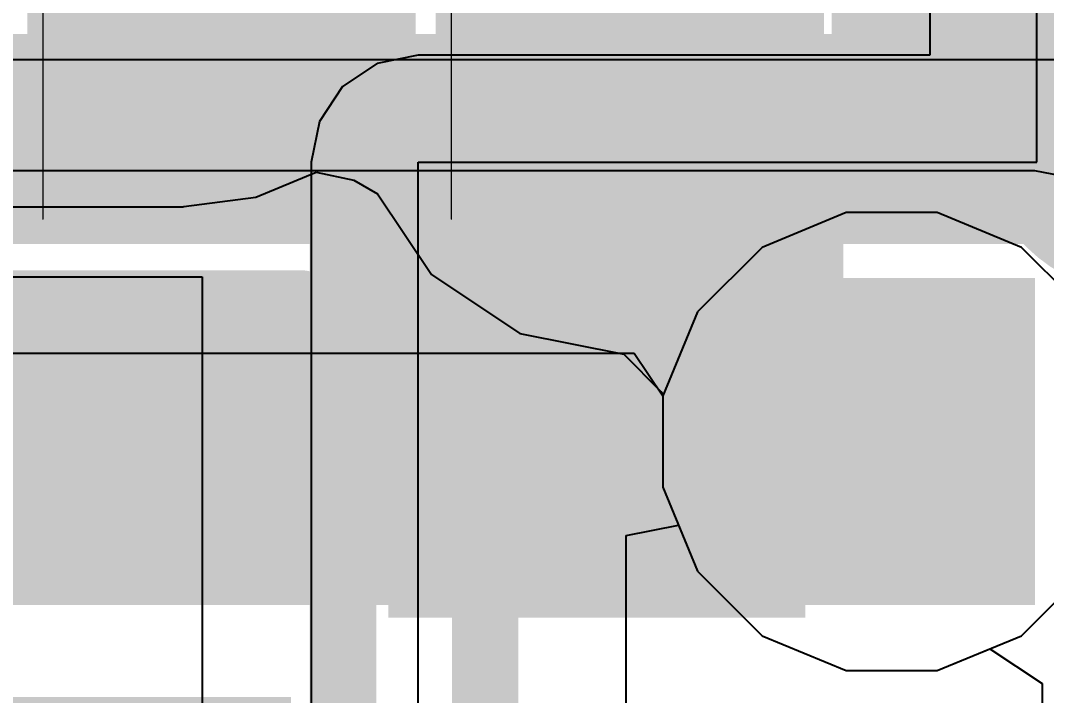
# Model space of a CAD drawing. Header units: inches. Extents: x 0 to 208, y 0 to 213.
# Drawn here: x 2.9101 to 3.0078, y 3.4202 to 3.4845 of the extents above; entities that cross this region are included whole.
import ezdxf

# ---------------------------------------------------------------- set-up
doc = ezdxf.new("R2010")
doc.units = ezdxf.units.IN
doc.header["$MEASUREMENT"] = 0
for name, color, linetype in [('Bottom Layer', 5, 'Continuous'), ('Bottom Overlay', 54, 'Continuous'), ('Bottom Paste', 16, 'Continuous'), ('Bottom Solder', 6, 'Continuous'), ('Drill Drawing', 1, 'Continuous'), ('L2_GND1', 16, 'Continuous'), ('L3_SIG1', 76, 'Continuous'), ('L4_PWR', 90, 'Continuous'), ('L5_GND2', 156, 'Continuous'), ('L6_SIG2', 130, 'Continuous'), ('L7_GND3', 216, 'Continuous'), ('Top Layer', 1, 'Continuous'), ('Top Overlay', 2, 'Continuous'), ('Top Paste', 8, 'Continuous'), ('Top Solder', 216, 'Continuous'), ('Via Holes', 16, 'Continuous')]:
    doc.layers.add(name, color=color, linetype=linetype)
doc.styles.add('Arial', font='', dxfattribs={"height": 0.2})
doc.styles.get('Arial').set_extended_font_data('Arial')

# ---------------------------------------------------------------- blocks, each defined once
blk = doc.blocks.new('CAP_0402_317')
at = {"layer": 'Top Layer'}
for points in [[(-0.0275006, -0.0124998), (-0.0275006, 0.0125002), (-0.009500599999999998, 0.0125002), (-0.009500600000000001, -0.0124998)], [(0.009499399999999998, -0.0124998), (0.009499400000000002, 0.0125002), (0.0274994, 0.0125002), (0.0274994, -0.0124998)]]:
    blk.add_hatch(color=1, dxfattribs=at).paths.add_polyline_path(points)
at = {"layer": 'Top Paste'}
for points in [[(-0.0275006, -0.0124998), (-0.0275006, 0.0125002), (-0.009500599999999998, 0.0125002), (-0.009500600000000001, -0.0124998)], [(0.009499399999999998, -0.0124998), (0.009499400000000002, 0.0125002), (0.0274994, 0.0125002), (0.0274994, -0.0124998)]]:
    blk.add_hatch(color=8, dxfattribs=at).paths.add_polyline_path(points)
at = {"layer": 'Top Solder'}
for points in [[(-0.0298628, -0.014862), (-0.0298628, 0.0148624), (-0.007138399999999999, 0.0148624), (-0.007138400000000001, -0.014862)], [(0.007137199999999999, -0.014862), (0.007137200000000002, 0.0148624), (0.0298616, 0.0148624), (0.0298616, -0.014862)]]:
    blk.add_hatch(color=216, dxfattribs=at).paths.add_polyline_path(points)
at = {"layer": 'Top Overlay'}
for points in [[(-0.0310006, 0.0160002, 0.005, 0.005, 0), (-0.0310006, -0.0159998, 0.005, 0.005, 0)], [(-0.0310006, 0.0160002, 0.005, 0.005, 0), (-0.0110006, 0.0160002, 0.005, 0.005, 0)], [(0.0109994, 0.0160002, 0.005, 0.005, 0), (0.0309994, 0.0160002, 0.005, 0.005, 0)], [(0.0309994, 0.0160002, 0.005, 0.005, 0), (0.0309994, -0.0159998, 0.005, 0.005, 0)], [(-0.0310006, -0.0159998, 0.005, 0.005, 0), (-0.0110006, -0.0159998, 0.005, 0.005, 0)], [(0.0109994, -0.0159998, 0.005, 0.005, 0), (0.0309994, -0.0159998, 0.005, 0.005, 0)]]:
    blk.add_lwpolyline(points, format="xyseb", dxfattribs=at)
for points in [[(-0.0322506, 0.0160002, 0.0025, 0.0025, 1), (-0.0297506, 0.0160002, 0.0025, 0.0025, 1)], [(-0.0322506, 0.0160002, 0.0025, 0.0025, 1), (-0.0297506, 0.0160002, 0.0025, 0.0025, 1)], [(-0.0122506, 0.0160002, 0.0025, 0.0025, 1), (-0.0097506, 0.0160002, 0.0025, 0.0025, 1)], [(0.0097494, 0.0160002, 0.0025, 0.0025, 1), (0.0122494, 0.0160002, 0.0025, 0.0025, 1)], [(0.0297494, 0.0160002, 0.0025, 0.0025, 1), (0.0322494, 0.0160002, 0.0025, 0.0025, 1)], [(0.0297494, 0.0160002, 0.0025, 0.0025, 1), (0.0322494, 0.0160002, 0.0025, 0.0025, 1)], [(-0.0322506, -0.0159998, 0.0025, 0.0025, 1), (-0.0297506, -0.0159998, 0.0025, 0.0025, 1)], [(-0.0322506, -0.0159998, 0.0025, 0.0025, 1), (-0.0297506, -0.0159998, 0.0025, 0.0025, 1)], [(-0.0122506, -0.0159998, 0.0025, 0.0025, 1), (-0.0097506, -0.0159998, 0.0025, 0.0025, 1)], [(0.0097494, -0.0159998, 0.0025, 0.0025, 1), (0.0122494, -0.0159998, 0.0025, 0.0025, 1)], [(0.0297494, -0.0159998, 0.0025, 0.0025, 1), (0.0322494, -0.0159998, 0.0025, 0.0025, 1)], [(0.0297494, -0.0159998, 0.0025, 0.0025, 1), (0.0322494, -0.0159998, 0.0025, 0.0025, 1)]]:
    blk.add_lwpolyline(points, format="xyseb", close=True, dxfattribs=at)
blk = doc.blocks.new('C___0603_318')
at = {"layer": 'Top Layer'}
for points in [[(-0.0149998, 0.0175002), (-0.0149998, -0.0174998), (-0.0449998, -0.0174998), (-0.0449998, 0.0175002)], [(0.0450002, 0.0175002), (0.0450002, -0.0174998), (0.0150002, -0.0174998), (0.0150002, 0.0175002)]]:
    blk.add_hatch(color=1, dxfattribs=at).paths.add_polyline_path(points)
at = {"layer": 'Top Paste'}
for points in [[(-0.0149998, 0.0175002), (-0.0149998, -0.0174998), (-0.0449998, -0.0174998), (-0.0449998, 0.0175002)], [(0.0450002, 0.0175002), (0.0450002, -0.0174998), (0.0150002, -0.0174998), (0.0150002, 0.0175002)]]:
    blk.add_hatch(color=8, dxfattribs=at).paths.add_polyline_path(points)
at = {"layer": 'Top Solder'}
for points in [[(-0.0126376, 0.0198624), (-0.0126376, -0.019862), (-0.047362, -0.019862), (-0.047362, 0.0198624)], [(0.0473624, 0.0198624), (0.0473624, -0.019862), (0.012638, -0.019862), (0.012638, 0.0198624)]]:
    blk.add_hatch(color=216, dxfattribs=at).paths.add_polyline_path(points)
at = {"layer": 'Top Overlay'}
for points in [[(-0.0489998, 0.0210002, 0.005, 0.005, 0), (-0.0179998, 0.0210002, 0.005, 0.005, 0)], [(-0.0489998, 0.0210002, 0.005, 0.005, 0), (-0.0489998, -0.0209998, 0.005, 0.005, 0)], [(0.0180002, 0.0210002, 0.005, 0.005, 0), (0.0490002, 0.0210002, 0.005, 0.005, 0)], [(0.0490002, 0.0210002, 0.005, 0.005, 0), (0.0490002, -0.0209998, 0.005, 0.005, 0)], [(-0.0489998, -0.0209998, 0.005, 0.005, 0), (-0.0179998, -0.0209998, 0.005, 0.005, 0)], [(0.0180002, -0.0209998, 0.005, 0.005, 0), (0.0490002, -0.0209998, 0.005, 0.005, 0)]]:
    blk.add_lwpolyline(points, format="xyseb", dxfattribs=at)
for points in [[(-0.0502498, 0.0210002, 0.0025, 0.0025, 1), (-0.0477498, 0.0210002, 0.0025, 0.0025, 1)], [(-0.0502498, 0.0210002, 0.0025, 0.0025, 1), (-0.0477498, 0.0210002, 0.0025, 0.0025, 1)], [(-0.0192498, 0.0210002, 0.0025, 0.0025, 1), (-0.0167498, 0.0210002, 0.0025, 0.0025, 1)], [(0.0167502, 0.0210002, 0.0025, 0.0025, 1), (0.0192502, 0.0210002, 0.0025, 0.0025, 1)], [(0.0477502, 0.0210002, 0.0025, 0.0025, 1), (0.0502502, 0.0210002, 0.0025, 0.0025, 1)], [(0.0477502, 0.0210002, 0.0025, 0.0025, 1), (0.0502502, 0.0210002, 0.0025, 0.0025, 1)], [(-0.0502498, -0.0209998, 0.0025, 0.0025, 1), (-0.0477498, -0.0209998, 0.0025, 0.0025, 1)], [(-0.0502498, -0.0209998, 0.0025, 0.0025, 1), (-0.0477498, -0.0209998, 0.0025, 0.0025, 1)], [(-0.0192498, -0.0209998, 0.0025, 0.0025, 1), (-0.0167498, -0.0209998, 0.0025, 0.0025, 1)], [(0.0167502, -0.0209998, 0.0025, 0.0025, 1), (0.0192502, -0.0209998, 0.0025, 0.0025, 1)], [(0.0477502, -0.0209998, 0.0025, 0.0025, 1), (0.0502502, -0.0209998, 0.0025, 0.0025, 1)], [(0.0477502, -0.0209998, 0.0025, 0.0025, 1), (0.0502502, -0.0209998, 0.0025, 0.0025, 1)]]:
    blk.add_lwpolyline(points, format="xyseb", close=True, dxfattribs=at)
blk = doc.blocks.new('RES_0402_B_483')
at = {"layer": 'Bottom Layer'}
for points in [[(-0.009500100000000001, 0.0125005), (-0.0095001, -0.0124995), (-0.0275001, -0.0124995), (-0.0275001, 0.0125005)], [(0.0274999, 0.0125005), (0.0274999, -0.0124995), (0.009499900000000002, -0.0124995), (0.009499899999999999, 0.0125005)]]:
    blk.add_hatch(color=5, dxfattribs=at).paths.add_polyline_path(points)
at = {"layer": 'Bottom Paste'}
for points in [[(-0.009500100000000001, 0.0125005), (-0.0095001, -0.0124995), (-0.0275001, -0.0124995), (-0.0275001, 0.0125005)], [(0.0274999, 0.0125005), (0.0274999, -0.0124995), (0.009499900000000002, -0.0124995), (0.009499899999999999, 0.0125005)]]:
    blk.add_hatch(color=16, dxfattribs=at).paths.add_polyline_path(points)
at = {"layer": 'Bottom Solder'}
for points in [[(-0.007334700000000001, 0.0146659), (-0.007334699999999999, -0.0146649), (-0.0296655, -0.0146649), (-0.0296655, 0.0146659)], [(0.0296653, 0.0146659), (0.0296653, -0.0146649), (0.007334500000000002, -0.0146649), (0.007334499999999998, 0.0146659)]]:
    blk.add_hatch(color=6, dxfattribs=at).paths.add_polyline_path(points)
at = {"layer": 'Bottom Overlay'}
for points in [[(-0.0310001, 0.0160005, 0.005, 0.005, 0), (-0.0310001, -0.0159995, 0.005, 0.005, 0)], [(-0.0310001, 0.0160005, 0.005, 0.005, 0), (0.0309999, 0.0160005, 0.005, 0.005, 0)], [(0.0309999, 0.0160005, 0.005, 0.005, 0), (0.0309999, -0.0159995, 0.005, 0.005, 0)], [(-0.0320001, 0.0170005, 0.000127, 0.000127, 0), (0.0319999, 0.0170005, 0.000127, 0.000127, 0)], [(-0.0310001, -0.0159995, 0.005, 0.005, 0), (0.0309999, -0.0159995, 0.005, 0.005, 0)]]:
    blk.add_lwpolyline(points, format="xyseb", dxfattribs=at)
for points in [[(-0.0322501, 0.0160005, 0.0025, 0.0025, 1), (-0.0297501, 0.0160005, 0.0025, 0.0025, 1)], [(-0.0322501, 0.0160005, 0.0025, 0.0025, 1), (-0.0297501, 0.0160005, 0.0025, 0.0025, 1)], [(0.0297499, 0.0160005, 0.0025, 0.0025, 1), (0.0322499, 0.0160005, 0.0025, 0.0025, 1)], [(0.0297499, 0.0160005, 0.0025, 0.0025, 1), (0.0322499, 0.0160005, 0.0025, 0.0025, 1)], [(-0.0320318, 0.0170005, 6.35e-05, 6.35e-05, 1), (-0.0319684, 0.0170005, 6.35e-05, 6.35e-05, 1)], [(0.0319682, 0.0170005, 6.35e-05, 6.35e-05, 1), (0.0320316, 0.0170005, 6.35e-05, 6.35e-05, 1)], [(-0.0322501, -0.0159995, 0.0025, 0.0025, 1), (-0.0297501, -0.0159995, 0.0025, 0.0025, 1)], [(-0.0322501, -0.0159995, 0.0025, 0.0025, 1), (-0.0297501, -0.0159995, 0.0025, 0.0025, 1)], [(0.0297499, -0.0159995, 0.0025, 0.0025, 1), (0.0322499, -0.0159995, 0.0025, 0.0025, 1)], [(0.0297499, -0.0159995, 0.0025, 0.0025, 1), (0.0322499, -0.0159995, 0.0025, 0.0025, 1)]]:
    blk.add_lwpolyline(points, format="xyseb", close=True, dxfattribs=at)
blk = doc.blocks.new('RES_0402_B_484')
at = {"layer": 'Bottom Layer'}
for points in [[(-0.009502100000000001, 0.0125002), (-0.009502099999999998, -0.0124998), (-0.0275021, -0.0124998), (-0.0275021, 0.0125002)], [(0.0274979, 0.0125002), (0.0274979, -0.0124998), (0.009497900000000002, -0.0124998), (0.009497899999999998, 0.0125002)]]:
    blk.add_hatch(color=5, dxfattribs=at).paths.add_polyline_path(points)
at = {"layer": 'Bottom Paste'}
for points in [[(-0.009502100000000001, 0.0125002), (-0.009502099999999998, -0.0124998), (-0.0275021, -0.0124998), (-0.0275021, 0.0125002)], [(0.0274979, 0.0125002), (0.0274979, -0.0124998), (0.009497900000000002, -0.0124998), (0.009497899999999998, 0.0125002)]]:
    blk.add_hatch(color=16, dxfattribs=at).paths.add_polyline_path(points)
at = {"layer": 'Bottom Solder'}
for points in [[(-0.007336700000000002, 0.0146656), (-0.007336699999999999, -0.0146652), (-0.0296675, -0.0146652), (-0.0296675, 0.0146656)], [(0.0296633, 0.0146656), (0.0296633, -0.0146652), (0.007332500000000001, -0.0146652), (0.007332499999999999, 0.0146656)]]:
    blk.add_hatch(color=6, dxfattribs=at).paths.add_polyline_path(points)
at = {"layer": 'Bottom Overlay'}
for points in [[(-0.0310021, 0.0160002, 0.005, 0.005, 0), (-0.0310021, -0.0159998, 0.005, 0.005, 0)], [(-0.0310021, 0.0160002, 0.005, 0.005, 0), (0.0309979, 0.0160002, 0.005, 0.005, 0)], [(0.0309979, 0.0160002, 0.005, 0.005, 0), (0.0309979, -0.0159998, 0.005, 0.005, 0)], [(-0.0320021, 0.0170002, 0.000127, 0.000127, 0), (0.0319979, 0.0170002, 0.000127, 0.000127, 0)], [(-0.0310021, -0.0159998, 0.005, 0.005, 0), (0.0309979, -0.0159998, 0.005, 0.005, 0)]]:
    blk.add_lwpolyline(points, format="xyseb", dxfattribs=at)
for points in [[(-0.0322521, 0.0160002, 0.0025, 0.0025, 1), (-0.0297521, 0.0160002, 0.0025, 0.0025, 1)], [(-0.0322521, 0.0160002, 0.0025, 0.0025, 1), (-0.0297521, 0.0160002, 0.0025, 0.0025, 1)], [(0.0297479, 0.0160002, 0.0025, 0.0025, 1), (0.0322479, 0.0160002, 0.0025, 0.0025, 1)], [(0.0297479, 0.0160002, 0.0025, 0.0025, 1), (0.0322479, 0.0160002, 0.0025, 0.0025, 1)], [(-0.0320338, 0.0170002, 6.35e-05, 6.35e-05, 1), (-0.0319704, 0.0170002, 6.35e-05, 6.35e-05, 1)], [(0.0319662, 0.0170002, 6.35e-05, 6.35e-05, 1), (0.0320296, 0.0170002, 6.35e-05, 6.35e-05, 1)], [(-0.0322521, -0.0159998, 0.0025, 0.0025, 1), (-0.0297521, -0.0159998, 0.0025, 0.0025, 1)], [(-0.0322521, -0.0159998, 0.0025, 0.0025, 1), (-0.0297521, -0.0159998, 0.0025, 0.0025, 1)], [(0.0297479, -0.0159998, 0.0025, 0.0025, 1), (0.0322479, -0.0159998, 0.0025, 0.0025, 1)], [(0.0297479, -0.0159998, 0.0025, 0.0025, 1), (0.0322479, -0.0159998, 0.0025, 0.0025, 1)]]:
    blk.add_lwpolyline(points, format="xyseb", close=True, dxfattribs=at)
blk = doc.blocks.new('CAP_0402_B_637')
at = {"layer": 'Bottom Layer'}
for points in [[(-0.009502300000000002, 0.0125006), (-0.009502299999999998, -0.0124994), (-0.0275023, -0.0124994), (-0.0275023, 0.0125006)], [(0.0274977, 0.0125006), (0.0274977, -0.0124994), (0.009497700000000001, -0.0124994), (0.009497699999999998, 0.0125006)]]:
    blk.add_hatch(color=5, dxfattribs=at).paths.add_polyline_path(points)
at = {"layer": 'Bottom Paste'}
for points in [[(-0.009502300000000002, 0.0125006), (-0.009502299999999998, -0.0124994), (-0.0275023, -0.0124994), (-0.0275023, 0.0125006)], [(0.0274977, 0.0125006), (0.0274977, -0.0124994), (0.009497700000000001, -0.0124994), (0.009497699999999998, 0.0125006)]]:
    blk.add_hatch(color=16, dxfattribs=at).paths.add_polyline_path(points)
at = {"layer": 'Bottom Solder'}
for points in [[(-0.007140100000000002, 0.0148628), (-0.007140099999999998, -0.0148616), (-0.0298645, -0.0148616), (-0.0298645, 0.0148628)], [(0.0298599, 0.0148628), (0.0298599, -0.0148616), (0.007135500000000001, -0.0148616), (0.007135499999999999, 0.0148628)]]:
    blk.add_hatch(color=6, dxfattribs=at).paths.add_polyline_path(points)
at = {"layer": 'Bottom Overlay'}
for points in [[(-0.0310023, -0.0159994, 0.005, 0.005, 0), (-0.0310023, 0.0160006, 0.005, 0.005, 0)], [(-0.0110023, 0.0160006, 0.005, 0.005, 0), (-0.0310023, 0.0160006, 0.005, 0.005, 0)], [(0.0309977, 0.0160006, 0.005, 0.005, 0), (0.0109977, 0.0160006, 0.005, 0.005, 0)], [(0.0309977, -0.0159994, 0.005, 0.005, 0), (0.0309977, 0.0160006, 0.005, 0.005, 0)], [(-0.0110023, -0.0159994, 0.005, 0.005, 0), (-0.0310023, -0.0159994, 0.005, 0.005, 0)], [(0.0309977, -0.0159994, 0.005, 0.005, 0), (0.0109977, -0.0159994, 0.005, 0.005, 0)]]:
    blk.add_lwpolyline(points, format="xyseb", dxfattribs=at)
for points in [[(-0.0322523, 0.0160006, 0.0025, 0.0025, 1), (-0.0297523, 0.0160006, 0.0025, 0.0025, 1)], [(-0.0322523, 0.0160006, 0.0025, 0.0025, 1), (-0.0297523, 0.0160006, 0.0025, 0.0025, 1)], [(-0.0122523, 0.0160006, 0.0025, 0.0025, 1), (-0.0097523, 0.0160006, 0.0025, 0.0025, 1)], [(0.0097477, 0.0160006, 0.0025, 0.0025, 1), (0.0122477, 0.0160006, 0.0025, 0.0025, 1)], [(0.0297477, 0.0160006, 0.0025, 0.0025, 1), (0.0322477, 0.0160006, 0.0025, 0.0025, 1)], [(0.0297477, 0.0160006, 0.0025, 0.0025, 1), (0.0322477, 0.0160006, 0.0025, 0.0025, 1)], [(-0.0322523, -0.0159994, 0.0025, 0.0025, 1), (-0.0297523, -0.0159994, 0.0025, 0.0025, 1)], [(-0.0322523, -0.0159994, 0.0025, 0.0025, 1), (-0.0297523, -0.0159994, 0.0025, 0.0025, 1)], [(-0.0122523, -0.0159994, 0.0025, 0.0025, 1), (-0.0097523, -0.0159994, 0.0025, 0.0025, 1)], [(0.0097477, -0.0159994, 0.0025, 0.0025, 1), (0.0122477, -0.0159994, 0.0025, 0.0025, 1)], [(0.0297477, -0.0159994, 0.0025, 0.0025, 1), (0.0322477, -0.0159994, 0.0025, 0.0025, 1)], [(0.0297477, -0.0159994, 0.0025, 0.0025, 1), (0.0322477, -0.0159994, 0.0025, 0.0025, 1)]]:
    blk.add_lwpolyline(points, format="xyseb", close=True, dxfattribs=at)

msp = doc.modelspace()

# ---------------------------------------------------------------- hatches: boundary and pattern name
at = {"layer": 'Bottom Layer'}
h = msp.add_hatch(color=5, dxfattribs=at)
edge = h.paths.add_edge_path()
edge.add_arc((2.9931013, 3.4444126), 0.011811, 0, 360)
at = {"layer": 'L2_GND1'}
h = msp.add_hatch(color=16, dxfattribs=at)
edge = h.paths.add_edge_path()
edge.add_arc((2.9931013, 3.4444126), 0.011811, 0, 360)
at = {"layer": 'L3_SIG1'}
h = msp.add_hatch(color=76, dxfattribs=at)
edge = h.paths.add_edge_path()
edge.add_arc((2.9931013, 3.4444126), 0.011811, 0, 360)
at = {"layer": 'L4_PWR'}
h = msp.add_hatch(color=90, dxfattribs=at)
edge = h.paths.add_edge_path()
edge.add_arc((2.9931013, 3.4444126), 0.011811, 0, 360)
at = {"layer": 'L5_GND2'}
h = msp.add_hatch(color=156, dxfattribs=at)
edge = h.paths.add_edge_path()
edge.add_arc((2.9931013, 3.4444126), 0.011811, 0, 360)
at = {"layer": 'L6_SIG2'}
h = msp.add_hatch(color=130, dxfattribs=at)
edge = h.paths.add_edge_path()
edge.add_arc((2.9931013, 3.4444126), 0.011811, 0, 360)
at = {"layer": 'L7_GND3'}
h = msp.add_hatch(color=216, dxfattribs=at)
edge = h.paths.add_edge_path()
edge.add_arc((2.9931013, 3.4444126), 0.011811, 0, 360)
at = {"layer": 'Top Layer'}
msp.add_hatch(color=1, dxfattribs=at).paths.add_polyline_path([(3.0067362, 3.4600002), (2.8194766, 3.4600002), (2.8194766, 3.4288502), (3.0067362, 3.4288502)])
h = msp.add_hatch(color=1, dxfattribs=at)
edge = h.paths.add_edge_path()
edge.add_arc((2.9931013, 3.4444126), 0.011811, 0, 360)
at = {"layer": 'Via Holes'}
h = msp.add_hatch(color=7, dxfattribs=at)
edge = h.paths.add_edge_path()
edge.add_arc((2.9931013, 3.4444126), 0.0059055, 0, 360)

# ---------------------------------------------------------------- linework, layer by layer
at = {"layer": 'Bottom Layer'}
for p, q in [((2.9067498, 3.4601002), (2.9274111, 3.4601002)), ((2.9274111, 3.4601002), (2.9274111, 3.3863937)), ((2.9677926, 3.4354526), (2.9727926, 3.4364472)), ((2.9727926, 3.4364472), (2.9746108, 3.4320577)), ((2.9677926, 3.3828358), (2.9677926, 3.4354526)), ((2.9746108, 3.4320577), (2.9807464, 3.4259221)), ((2.9807464, 3.4259221), (2.9887628, 3.4226016)), ((2.9974398, 3.4226016), (3.0024409, 3.4246731)), ((3.0024409, 3.4246731), (3.007441, 3.421374)), ((2.9887628, 3.4226016), (2.9974398, 3.4226016)), ((3.007441, 3.421374), (3.007441, 3.1614471))]:
    msp.add_line(p, q, dxfattribs=at)
for points in [[(2.9292498, 3.4791002, 0.0063299, 0.0063299, 0), (2.9327498, 3.4791002, 0.0063299, 0.0063299, 0)], [(2.9327498, 3.4791002, 0.0063299, 0.0063299, 0), (2.9385848, 3.4732652, 0.0063299, 0.0063299, 0)], [(2.9623258, 3.4732682, 0.0063299, 0.0063299, 0), (2.9681598, 3.4791022, 0.0063299, 0.0063299, 0)], [(2.9681598, 3.4791022, 0.0063299, 0.0063299, 0), (2.9681618, 3.4791022, 0.0063299, 0.0063299, 0)], [(3.0070738, 3.4793982, 0.0063299, 0.0063299, 0), (3.0129078, 3.4735622, 0.0063299, 0.0063299, 0)], [(2.9385848, 3.4697652, 0.0063299, 0.0063299, 0), (2.9385848, 3.4732652, 0.0063299, 0.0063299, 0)], [(2.9543698, 3.4695602, 0.0063299, 0.0063299, 0), (2.9580778, 3.4732682, 0.0063299, 0.0063299, 0)], [(2.9580778, 3.4732682, 0.0063299, 0.0063299, 0), (2.9623258, 3.4732682, 0.0063299, 0.0063299, 0)], [(2.9385848, 3.4697652, 0.0063299, 0.0063299, 0), (2.9408339, 3.4675161, 0.0063299, 0.0063299, 0)], [(2.9543698, 3.378347, 0.0063299, 0.0063299, 0), (2.9543698, 3.4695602, 0.0063299, 0.0063299, 0)], [(2.9408339, 3.380834, 0.0063299, 0.0063299, 0), (2.9408339, 3.4675161, 0.0063299, 0.0063299, 0)]]:
    msp.add_lwpolyline(points, format="xyseb", dxfattribs=at)
for points in [[(2.9276673, 3.4791002, 0.0031649, 0.0031649, 1), (2.9308323, 3.4791002, 0.0031649, 0.0031649, 1)], [(2.9311673, 3.4791002, 0.0031649, 0.0031649, 1), (2.9343323, 3.4791002, 0.0031649, 0.0031649, 1)], [(2.9311673, 3.4791002, 0.0031649, 0.0031649, 1), (2.9343323, 3.4791002, 0.0031649, 0.0031649, 1)], [(2.9665773, 3.4791022, 0.0031649, 0.0031649, 1), (2.9697423, 3.4791022, 0.0031649, 0.0031649, 1)], [(2.9665773, 3.4791022, 0.0031649, 0.0031649, 1), (2.9697423, 3.4791022, 0.0031649, 0.0031649, 1)], [(2.9665793, 3.4791022, 0.0031649, 0.0031649, 1), (2.9697443, 3.4791022, 0.0031649, 0.0031649, 1)], [(3.0054913, 3.4793982, 0.0031649, 0.0031649, 1), (3.0086563, 3.4793982, 0.0031649, 0.0031649, 1)], [(2.9370023, 3.4732652, 0.0031649, 0.0031649, 1), (2.9401673, 3.4732652, 0.0031649, 0.0031649, 1)], [(2.9370023, 3.4732652, 0.0031649, 0.0031649, 1), (2.9401673, 3.4732652, 0.0031649, 0.0031649, 1)], [(2.9564953, 3.4732682, 0.0031649, 0.0031649, 1), (2.9596603, 3.4732682, 0.0031649, 0.0031649, 1)], [(2.9564953, 3.4732682, 0.0031649, 0.0031649, 1), (2.9596603, 3.4732682, 0.0031649, 0.0031649, 1)], [(2.9607433, 3.4732682, 0.0031649, 0.0031649, 1), (2.9639083, 3.4732682, 0.0031649, 0.0031649, 1)], [(2.9607433, 3.4732682, 0.0031649, 0.0031649, 1), (2.9639083, 3.4732682, 0.0031649, 0.0031649, 1)], [(2.9370023, 3.4697652, 0.0031649, 0.0031649, 1), (2.9401673, 3.4697652, 0.0031649, 0.0031649, 1)], [(2.9370023, 3.4697652, 0.0031649, 0.0031649, 1), (2.9401673, 3.4697652, 0.0031649, 0.0031649, 1)], [(2.9527873, 3.4695602, 0.0031649, 0.0031649, 1), (2.9559523, 3.4695602, 0.0031649, 0.0031649, 1)], [(2.9527873, 3.4695602, 0.0031649, 0.0031649, 1), (2.9559523, 3.4695602, 0.0031649, 0.0031649, 1)], [(2.9392514, 3.4675161, 0.0031649, 0.0031649, 1), (2.9424164, 3.4675161, 0.0031649, 0.0031649, 1)], [(2.9392514, 3.4675161, 0.0031649, 0.0031649, 1), (2.9424164, 3.4675161, 0.0031649, 0.0031649, 1)]]:
    msp.add_lwpolyline(points, format="xyseb", close=True, dxfattribs=at)
at = {"layer": 'L2_GND1'}
for p, q in [((2.9887628, 3.4662236), (2.9807464, 3.4629031)), ((2.9974398, 3.4662236), (2.9887628, 3.4662236)), ((3.0054562, 3.4629031), (2.9974398, 3.4662236)), ((2.9807464, 3.4629031), (2.9746108, 3.4567675)), ((3.0115918, 3.4567675), (3.0054562, 3.4629031)), ((2.9746108, 3.4567675), (2.9712903, 3.4487511)), ((2.9712903, 3.4487511), (2.9712903, 3.4400741)), ((2.9712903, 3.4400741), (2.9746108, 3.4320577)), ((2.9746108, 3.4320577), (2.9807464, 3.4259221)), ((3.0054562, 3.4259221), (3.0115918, 3.4320577)), ((2.9807464, 3.4259221), (2.9887628, 3.4226016)), ((2.9974398, 3.4226016), (3.0054562, 3.4259221)), ((2.9887628, 3.4226016), (2.9974398, 3.4226016))]:
    msp.add_line(p, q, dxfattribs=at)
at = {"layer": 'L3_SIG1'}
for p, q in [((2.8748711, 3.4808041), (3.1707489, 3.4808041)), ((2.9887628, 3.4662236), (2.9807464, 3.4629031)), ((2.9974398, 3.4662236), (2.9887628, 3.4662236)), ((3.0054562, 3.4629031), (2.9974398, 3.4662236)), ((2.9807464, 3.4629031), (2.9746108, 3.4567675)), ((3.0115918, 3.4567675), (3.0054562, 3.4629031)), ((2.9746108, 3.4567675), (2.9712903, 3.4487511)), ((2.9712903, 3.4487511), (2.9712903, 3.4400741)), ((2.9712903, 3.4400741), (2.9746108, 3.4320577)), ((2.9746108, 3.4320577), (2.9807464, 3.4259221)), ((3.0054562, 3.4259221), (3.0115918, 3.4320577)), ((2.9807464, 3.4259221), (2.9887628, 3.4226016)), ((2.9974398, 3.4226016), (3.0054562, 3.4259221)), ((2.9887628, 3.4226016), (2.9974398, 3.4226016))]:
    msp.add_line(p, q, dxfattribs=at)
at = {"layer": 'L4_PWR'}
for p, q in [((3.0069304, 3.471), (3.0069304, 3.6864802)), ((2.9967345, 3.6735061), (2.9967345, 3.4811959)), ((2.948, 3.4811959), (2.9440982, 3.4804198)), ((2.9967345, 3.4811959), (2.948, 3.4811959)), ((2.9440982, 3.4804198), (2.9407904, 3.4782096)), ((2.9407904, 3.4782096), (2.9385802, 3.4749018)), ((2.9385802, 3.4749018), (2.9378041, 3.471)), ((2.9378041, 3.471), (2.9378041, 3.371)), ((2.948, 3.371), (2.948, 3.471)), ((2.948, 3.471), (3.0069304, 3.471))]:
    msp.add_line(p, q, dxfattribs=at)
at = {"layer": 'L5_GND2'}
for p, q in [((2.9325242, 3.4676847), (2.9382857, 3.4700712)), ((2.9382857, 3.4700712), (2.9418721, 3.4692907)), ((2.9418721, 3.4692907), (2.944129, 3.468002)), ((2.9256635, 3.4667815), (2.9325242, 3.4676847)), ((2.944129, 3.468002), (2.9492678, 3.4603112)), ((2.6841516, 3.4667649), (2.9255802, 3.4667649)), ((2.9255802, 3.4667649), (2.9256635, 3.4667815)), ((2.9492678, 3.4603112), (2.9576696, 3.4546973)), ((2.9576696, 3.4546973), (2.9675801, 3.452726)), ((2.9675801, 3.452726), (2.9710904, 3.4491799)), ((2.9710904, 3.4491799), (2.9713234, 3.4488311)), ((2.9713234, 3.4488311), (2.9712903, 3.4487511)), ((2.9712903, 3.4487511), (2.9712903, 3.4400741)), ((2.9712903, 3.4400741), (2.9746108, 3.4320577)), ((2.9746108, 3.4320577), (2.9807464, 3.4259221)), ((3.0054562, 3.4259221), (3.0115918, 3.4320577)), ((2.9807464, 3.4259221), (2.9887628, 3.4226016)), ((2.9974398, 3.4226016), (3.0054562, 3.4259221)), ((2.9887628, 3.4226016), (2.9974398, 3.4226016))]:
    msp.add_line(p, q, dxfattribs=at)
for points in [[(2.9541802, 3.4786236, 0.004, 0.004, 0), (2.9541802, 3.4962, 0.004, 0.004, 0)], [(2.9647802, 3.4786236, 0.004, 0.004, 0), (2.9647802, 3.4962, 0.004, 0.004, 0)], [(2.9787802, 3.4786236, 0.004, 0.004, 0), (2.9787802, 3.4962, 0.004, 0.004, 0)], [(2.9893802, 3.4786236, 0.004, 0.004, 0), (2.9893802, 3.4962, 0.004, 0.004, 0)], [(3.0033802, 3.4738602, 0.004, 0.004, 0), (3.0033802, 3.4962, 0.004, 0.004, 0)], [(2.9401802, 3.4936, 0.004, 0.004, -0.4142135623730951), (2.9255802, 3.479, 0.004, 0.004, 0)], [(2.895579, 3.479, 0.004, 0.004, 0), (2.9255802, 3.479, 0.004, 0.004, 0)], [(2.9675802, 3.4652236, 0.004, 0.004, -0.4142135623730951), (2.9541802, 3.4786236, 0.004, 0.004, 0)], [(2.9675802, 3.4758236, 0.004, 0.004, -0.4142135623730951), (2.9647802, 3.4786236, 0.004, 0.004, 0)], [(2.9787802, 3.4786236, 0.004, 0.004, -0.4142135623730951), (2.9759802, 3.4758236, 0.004, 0.004, 0)], [(2.9893802, 3.4786236, 0.004, 0.004, -0.4142135623730951), (2.9759802, 3.4652236, 0.004, 0.004, 0)], [(2.9675802, 3.4758236, 0.004, 0.004, 0), (2.9759802, 3.4758236, 0.004, 0.004, 0)], [(3.0167802, 3.4604602, 0.004, 0.004, -0.4142135623730951), (3.0033802, 3.4738602, 0.004, 0.004, 0)], [(2.9675802, 3.4652236, 0.004, 0.004, 0), (2.9759802, 3.4652236, 0.004, 0.004, 0)]]:
    msp.add_lwpolyline(points, format="xyseb", dxfattribs=at)
for points in [[(2.9245802, 3.479, 0.002, 0.002, 1), (2.9265802, 3.479, 0.002, 0.002, 1)], [(2.9245802, 3.479, 0.002, 0.002, 1), (2.9265802, 3.479, 0.002, 0.002, 1)], [(2.9531802, 3.4786236, 0.002, 0.002, 1), (2.9551802, 3.4786236, 0.002, 0.002, 1)], [(2.9531802, 3.4786236, 0.002, 0.002, 1), (2.9551802, 3.4786236, 0.002, 0.002, 1)], [(2.9637802, 3.4786236, 0.002, 0.002, 1), (2.9657802, 3.4786236, 0.002, 0.002, 1)], [(2.9637802, 3.4786236, 0.002, 0.002, 1), (2.9657802, 3.4786236, 0.002, 0.002, 1)], [(2.9777802, 3.4786236, 0.002, 0.002, 1), (2.9797802, 3.4786236, 0.002, 0.002, 1)], [(2.9777802, 3.4786236, 0.002, 0.002, 1), (2.9797802, 3.4786236, 0.002, 0.002, 1)], [(2.9883802, 3.4786236, 0.002, 0.002, 1), (2.9903802, 3.4786236, 0.002, 0.002, 1)], [(2.9883802, 3.4786236, 0.002, 0.002, 1), (2.9903802, 3.4786236, 0.002, 0.002, 1)], [(2.9665802, 3.4758236, 0.002, 0.002, 1), (2.9685802, 3.4758236, 0.002, 0.002, 1)], [(2.9665802, 3.4758236, 0.002, 0.002, 1), (2.9685802, 3.4758236, 0.002, 0.002, 1)], [(2.9749802, 3.4758236, 0.002, 0.002, 1), (2.9769802, 3.4758236, 0.002, 0.002, 1)], [(2.9749802, 3.4758236, 0.002, 0.002, 1), (2.9769802, 3.4758236, 0.002, 0.002, 1)], [(3.0023802, 3.4738602, 0.002, 0.002, 1), (3.0043802, 3.4738602, 0.002, 0.002, 1)], [(3.0023802, 3.4738602, 0.002, 0.002, 1), (3.0043802, 3.4738602, 0.002, 0.002, 1)], [(2.9665802, 3.4652236, 0.002, 0.002, 1), (2.9685802, 3.4652236, 0.002, 0.002, 1)], [(2.9665802, 3.4652236, 0.002, 0.002, 1), (2.9685802, 3.4652236, 0.002, 0.002, 1)], [(2.9749802, 3.4652236, 0.002, 0.002, 1), (2.9769802, 3.4652236, 0.002, 0.002, 1)], [(2.9749802, 3.4652236, 0.002, 0.002, 1), (2.9769802, 3.4652236, 0.002, 0.002, 1)]]:
    msp.add_lwpolyline(points, format="xyseb", close=True, dxfattribs=at)
at = {"layer": 'L6_SIG2'}
for p, q in [((2.7006702, 3.4528318), (2.9685636, 3.4528318)), ((2.9685636, 3.4528318), (2.9712903, 3.448751)), ((2.9712903, 3.448751), (2.9712903, 3.4400741)), ((2.9712903, 3.4400741), (2.9746108, 3.4320577)), ((2.9746108, 3.4320577), (2.9807464, 3.4259221)), ((3.0054562, 3.4259221), (3.0115918, 3.4320577)), ((2.9807464, 3.4259221), (2.9887628, 3.4226016)), ((2.9974398, 3.4226016), (3.0054562, 3.4259221)), ((2.9887628, 3.4226016), (2.9974398, 3.4226016))]:
    msp.add_line(p, q, dxfattribs=at)
msp.add_lwpolyline([(2.6922236, 3.4732236, 0.02, 0.02, 0), (3.1073343, 3.4732236, 0.02, 0.02, 0)], format="xyseb", dxfattribs=at)
at = {"layer": 'L7_GND3'}
for p, q in [((2.9887628, 3.4662236), (2.9807464, 3.4629031)), ((2.9974398, 3.4662236), (2.9887628, 3.4662236)), ((3.0054562, 3.4629031), (2.9974398, 3.4662236)), ((2.9807464, 3.4629031), (2.9746108, 3.4567675)), ((3.0115918, 3.4567675), (3.0054562, 3.4629031)), ((2.9746108, 3.4567675), (2.9712903, 3.4487511)), ((2.9712903, 3.4487511), (2.9712903, 3.4400741)), ((2.9712903, 3.4400741), (2.9746108, 3.4320577)), ((2.9746108, 3.4320577), (2.9807464, 3.4259221)), ((3.0054562, 3.4259221), (3.0115918, 3.4320577)), ((2.9807464, 3.4259221), (2.9887628, 3.4226016)), ((2.9974398, 3.4226016), (3.0054562, 3.4259221)), ((2.9887628, 3.4226016), (2.9974398, 3.4226016))]:
    msp.add_line(p, q, dxfattribs=at)
at = {"layer": 'Top Layer'}
for p, q in [((3.0067362, 3.4701961), (2.8307059, 3.4701961)), ((3.010638, 3.46942), (3.0067362, 3.4701961))]:
    msp.add_line(p, q, dxfattribs=at)
for points in [[(2.9287158, 3.4464262, 0.008, 0.008, 0), (2.9299998, 3.4477102, 0.008, 0.008, 0)], [(2.834848, 3.4444252, 0.01, 0.01, 0), (2.9131064, 3.4444252, 0.01, 0.01, 0)]]:
    msp.add_lwpolyline(points, format="xyseb", dxfattribs=at)
for points in [[(2.9279998, 3.4477102, 0.004, 0.004, 1), (2.9319998, 3.4477102, 0.004, 0.004, 1)], [(2.9267158, 3.4464262, 0.004, 0.004, 1), (2.9307158, 3.4464262, 0.004, 0.004, 1)], [(2.9106064, 3.4444252, 0.005, 0.005, 1), (2.9156064, 3.4444252, 0.005, 0.005, 1)]]:
    msp.add_lwpolyline(points, format="xyseb", close=True, dxfattribs=at)

# ---------------------------------------------------------------- block references
for name, p, rotation in [('RES_0402_B_484', (2.92925, 3.4976023), 90), ('RES_0402_B_483', (2.9681623, 3.4976023), 90), ('CAP_0402_B_637', (3.0070732, 3.4978959), 270), ('C___0603_318', (2.965, 3.415), 90), ('CAP_0402_317', (2.921, 3.4272108), 90)]:
    msp.add_blockref(name, p, dxfattribs=dict(rotation=rotation))

# ---------------------------------------------------------------- texts
at = {"layer": 'Drill Drawing', "style": 'Arial'}
msp.add_text('A', height=0.02, dxfattribs=at).set_placement((2.9844368, 3.4324159))

doc.saveas('drawing.dxf')
